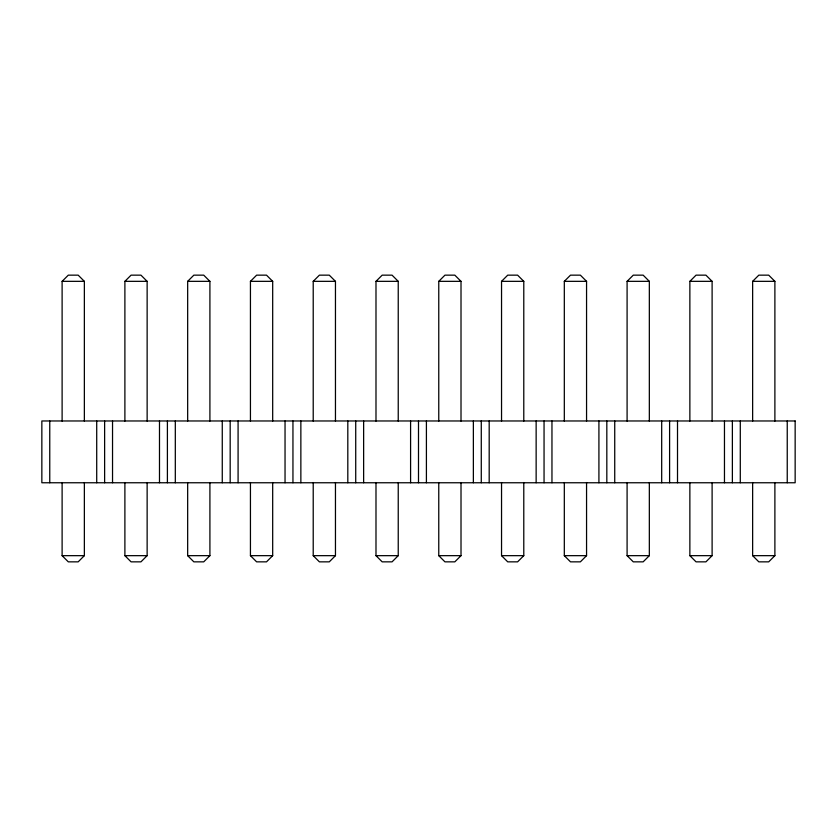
<?xml version="1.0" encoding="UTF-8"?>
<svg xmlns="http://www.w3.org/2000/svg" width="837" height="837" viewBox="0 0 837 837"><rect width="100%" height="100%" fill="white"/><g stroke="black" fill="none" stroke-linecap="round" stroke-linejoin="round"><path stroke-width="1.26" d="M62.116 421.116L62.116 281.337L68.299 275.153L78.176 275.153L84.359 281.337L84.359 421.116M124.891 421.116L124.891 281.337L131.074 275.153L140.951 275.153L147.134 281.337L147.134 421.116M187.666 421.116L187.666 281.337L193.849 275.153L203.726 275.153L209.909 281.337L209.909 421.116M250.441 421.116L250.441 281.337L256.624 275.153L266.501 275.153L272.684 281.337L272.684 421.116M313.216 421.116L313.216 281.337L319.399 275.153L329.276 275.153L335.459 281.337L335.459 421.116M84.359 482.51L84.359 555.663L78.176 561.847L68.299 561.847L62.116 555.663L62.116 482.51M375.991 421.116L375.991 281.337L382.174 275.153L392.051 275.153L398.234 281.337L398.234 421.116M147.134 482.51L147.134 555.663L140.951 561.847L131.074 561.847L124.891 555.663L124.891 482.51M438.766 421.116L438.766 281.337L444.949 275.153L454.826 275.153L461.009 281.337L461.009 421.116M209.909 482.51L209.909 555.663L203.726 561.847L193.849 561.847L187.666 555.663L187.666 482.51M501.541 421.116L501.541 281.337L507.724 275.153L517.601 275.153L523.784 281.337L523.784 421.116M272.684 482.51L272.684 555.663L266.501 561.847L256.624 561.847L250.441 555.663L250.441 482.51M564.316 421.116L564.316 281.337L570.499 275.153L580.376 275.153L586.559 281.337L586.559 421.116M335.459 482.51L335.459 555.663L329.276 561.847L319.399 561.847L313.216 555.663L313.216 482.51M627.091 421.116L627.091 281.337L633.274 275.153L643.151 275.153L649.334 281.337L649.334 421.116M398.234 482.51L398.234 555.663L392.051 561.847L382.174 561.847L375.991 555.663L375.991 482.51M689.866 421.116L689.866 281.337L696.049 275.153L705.926 275.153L712.109 281.337L712.109 421.116M461.009 482.51L461.009 555.663L454.826 561.847L444.949 561.847L438.766 555.663L438.766 482.51M752.641 421.116L752.641 281.337L758.824 275.153L768.701 275.153L774.884 281.337L774.884 421.116M523.784 482.51L523.784 555.663L517.601 561.847L507.724 561.847L501.541 555.663L501.541 482.51M586.559 482.51L586.559 555.663L580.376 561.847L570.499 561.847L564.316 555.663L564.316 482.51M649.334 482.51L649.334 555.663L643.151 561.847L633.274 561.847L627.091 555.663L627.091 482.51M712.109 482.51L712.109 555.663L705.926 561.847L696.049 561.847L689.866 555.663L689.866 482.51M774.884 482.51L774.884 555.663L768.701 561.847L758.824 561.847L752.641 555.663L752.641 482.51M62.116 281.337L84.359 281.337M124.891 281.337L147.134 281.337M187.666 281.337L209.909 281.337M250.441 281.337L272.684 281.337M313.216 281.337L335.459 281.337M375.991 281.337L398.234 281.337M438.766 281.337L461.009 281.337M501.541 281.337L523.784 281.337M564.316 281.337L586.559 281.337M627.091 281.337L649.334 281.337M689.866 281.337L712.109 281.337M752.641 281.337L774.884 281.337M62.116 555.663L84.359 555.663M124.891 555.663L147.134 555.663M187.666 555.663L209.909 555.663M250.441 555.663L272.684 555.663M313.216 555.663L335.459 555.663M375.991 555.663L398.234 555.663M438.766 555.663L461.009 555.663M501.541 555.663L523.784 555.663M564.316 555.663L586.559 555.663M627.091 555.663L649.334 555.663M689.866 555.663L712.109 555.663M752.641 555.663L774.884 555.663M787.24 420.969L787.24 482.761M740.285 420.969L740.285 482.761M732.375 420.969L732.375 482.761M724.465 420.969L724.465 482.761M677.51 420.969L677.51 482.761M669.6 420.969L669.6 482.761M661.69 420.969L661.69 482.761M614.735 420.969L614.735 482.761M606.825 420.969L606.825 482.761M598.915 420.969L598.915 482.761M551.96 420.969L551.96 482.761M544.05 420.969L544.05 482.761M536.14 420.969L536.14 482.761M489.185 420.969L489.185 482.761M481.275 420.969L481.275 482.761M473.365 420.969L473.365 482.761M426.41 420.969L426.41 482.761M418.5 420.969L418.5 482.761M410.59 420.969L410.59 482.761M363.635 420.969L363.635 482.761M355.725 420.969L355.725 482.761M347.815 420.969L347.815 482.761M300.86 420.969L300.86 482.761M292.95 420.969L292.95 482.761M285.04 420.969L285.04 482.761M238.085 420.969L238.085 482.761M230.175 420.969L230.175 482.761M222.265 420.969L222.265 482.761M175.31 420.969L175.31 482.761M167.4 420.969L167.4 482.761M159.49 420.969L159.49 482.761M112.535 420.969L112.535 482.761M104.625 420.969L104.625 482.761M96.715 420.969L96.715 482.761M49.76 420.969L49.76 482.761M795.15 420.969L41.85 420.969L41.85 482.761L795.15 482.761L795.15 420.969"/></g></svg>
